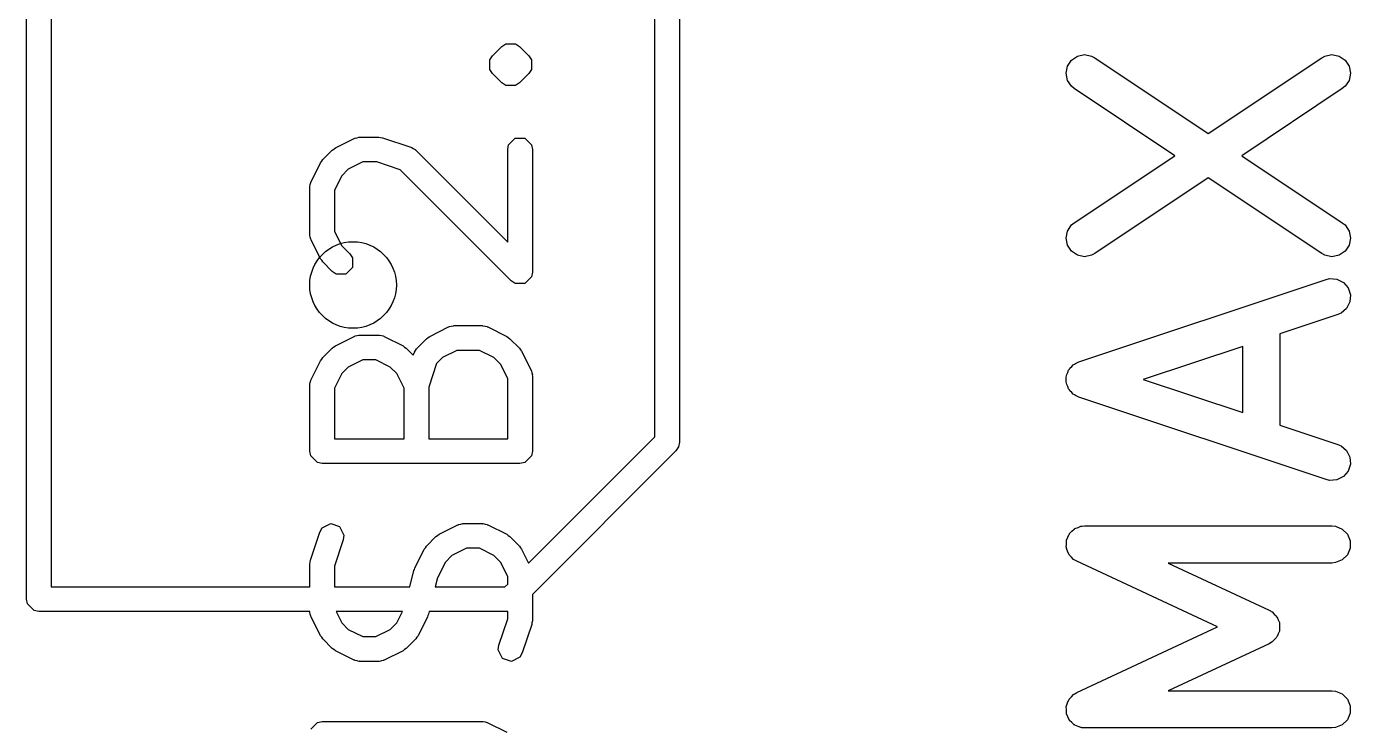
# Model space of a CAD drawing. Extents: x 2.08 to 4.63, y -4.92 to -2.81.
# Drawn here: x 2.4402 to 2.6509, y -4.1346 to -4.0228 of the extents above; entities that cross this region are included whole.
import ezdxf

# ---------------------------------------------------------------- set-up
doc = ezdxf.new("R2010")
doc.units = 0
doc.header["$MEASUREMENT"] = 0
doc.layers.add('BLACK', color=7, linetype='CONTINUOUS')

msp = doc.modelspace()

# ---------------------------------------------------------------- linework, layer by layer
at = {"layer": 'BLACK', "linetype": 'CONTINUOUS'}
for p, q in [((2.44016, -4.11398), (2.44016, -3.81398)), ((2.54409, -3.81398), (2.54409, -4.08898)), ((2.44409, -3.81594), (2.44409, -4.11201)), ((2.54016, -4.08816), (2.54016, -3.81594)), ((2.51431, -4.02753), (2.51581, -4.02603)), ((2.51581, -4.02603), (2.51645, -4.0256)), ((2.51645, -4.0256), (2.51796, -4.0256)), ((2.51796, -4.0256), (2.5186, -4.02603)), ((2.5186, -4.02603), (2.5201, -4.02753)), ((2.51389, -4.02816), (2.51431, -4.02753)), ((2.51389, -4.02967), (2.51389, -4.02816)), ((2.51389, -4.02816), (2.51389, -4.02816)), ((2.5201, -4.02753), (2.52052, -4.02816)), ((2.52052, -4.02816), (2.52052, -4.02816)), ((2.52052, -4.02816), (2.52052, -4.02903)), ((2.60583, -4.02915), (2.60647, -4.02819)), ((2.60647, -4.02819), (2.60742, -4.02755)), ((2.60742, -4.02755), (2.60855, -4.02732)), ((2.60855, -4.02732), (2.60968, -4.02754)), ((2.60968, -4.02754), (2.61019, -4.02782)), ((2.61019, -4.02782), (2.62824, -4.03985)), ((2.62824, -4.03985), (2.64629, -4.02782)), ((2.64629, -4.02782), (2.6468, -4.02754)), ((2.6468, -4.02754), (2.64793, -4.02732)), ((2.64793, -4.02732), (2.64906, -4.02755)), ((2.64906, -4.02755), (2.65002, -4.02819)), ((2.65002, -4.02819), (2.65066, -4.02915)), ((2.51431, -4.03031), (2.51389, -4.02967)), ((2.51581, -4.03181), (2.51431, -4.03031)), ((2.5201, -4.03031), (2.5186, -4.03181)), ((2.52052, -4.02967), (2.5201, -4.03031)), ((2.52052, -4.02903), (2.52052, -4.02967)), ((2.6056, -4.03028), (2.60583, -4.02915)), ((2.60583, -4.03141), (2.6056, -4.03028)), ((2.65088, -4.03028), (2.65065, -4.03141)), ((2.65066, -4.02915), (2.65088, -4.03028)), ((2.51645, -4.03224), (2.51581, -4.03181)), ((2.51796, -4.03224), (2.51645, -4.03224)), ((2.5186, -4.03181), (2.51796, -4.03224)), ((2.51796, -4.03224), (2.51796, -4.03224)), ((2.60647, -4.03236), (2.60583, -4.03141)), ((2.60692, -4.03273), (2.60647, -4.03236)), ((2.62292, -4.0434), (2.60692, -4.03273)), ((2.64956, -4.03273), (2.63356, -4.0434)), ((2.65001, -4.03236), (2.64956, -4.03273)), ((2.65065, -4.03141), (2.65001, -4.03236)), ((2.48933, -4.04216), (2.49233, -4.04066)), ((2.49233, -4.04066), (2.49242, -4.04063)), ((2.49242, -4.04063), (2.49245, -4.0406)), ((2.49245, -4.0406), (2.49276, -4.04054)), ((2.49276, -4.04054), (2.49307, -4.04045)), ((2.49307, -4.04045), (2.49311, -4.04047)), ((2.49311, -4.04047), (2.49321, -4.04045)), ((2.49321, -4.04045), (2.49621, -4.04045)), ((2.49621, -4.04045), (2.49652, -4.04051)), ((2.49652, -4.04051), (2.49683, -4.04055)), ((2.49683, -4.04055), (2.50133, -4.04205)), ((2.51689, -4.04166), (2.51795, -4.0406)), ((2.51795, -4.0406), (2.51946, -4.0406)), ((2.51946, -4.0406), (2.52052, -4.04166)), ((2.48732, -4.04402), (2.48882, -4.04252)), ((2.48882, -4.04252), (2.48908, -4.04235)), ((2.48908, -4.04235), (2.48933, -4.04216)), ((2.50133, -4.04205), (2.50141, -4.0421)), ((2.50141, -4.0421), (2.50146, -4.0421)), ((2.50146, -4.0421), (2.50172, -4.04227)), ((2.50172, -4.04227), (2.502, -4.04243)), ((2.502, -4.04243), (2.50202, -4.04247)), ((2.50202, -4.04247), (2.5021, -4.04252)), ((2.5021, -4.04252), (2.51674, -4.05716)), ((2.51674, -4.04242), (2.51689, -4.04166)), ((2.51674, -4.05716), (2.51674, -4.04242)), ((2.52052, -4.04166), (2.52067, -4.04242)), ((2.52067, -4.04242), (2.52067, -4.06191)), ((2.60692, -4.05406), (2.62292, -4.0434)), ((2.63356, -4.0434), (2.64956, -4.05406)), ((2.48545, -4.04754), (2.48695, -4.04454)), ((2.48695, -4.04454), (2.48714, -4.04429)), ((2.48714, -4.04429), (2.48732, -4.04402)), ((2.49137, -4.04553), (2.49033, -4.04658)), ((2.49367, -4.04439), (2.49137, -4.04553)), ((2.49589, -4.04439), (2.49367, -4.04439)), ((2.49964, -4.04564), (2.49589, -4.04439)), ((2.51731, -4.06331), (2.49964, -4.04564)), ((2.48533, -4.04797), (2.48539, -4.04766)), ((2.48539, -4.04766), (2.48542, -4.04763)), ((2.48542, -4.04763), (2.48545, -4.04754)), ((2.49033, -4.04658), (2.48918, -4.04888)), ((2.62824, -4.04694), (2.61019, -4.05898)), ((2.64629, -4.05898), (2.62824, -4.04694)), ((2.48524, -4.04828), (2.48533, -4.04797)), ((2.48526, -4.04832), (2.48524, -4.04828)), ((2.48524, -4.04842), (2.48526, -4.04832)), ((2.48524, -4.05591), (2.48524, -4.04842)), ((2.48918, -4.04888), (2.48918, -4.05545)), ((2.60647, -4.05443), (2.60692, -4.05406)), ((2.64956, -4.05406), (2.65001, -4.05443)), ((2.48526, -4.05601), (2.48524, -4.05591)), ((2.48524, -4.05605), (2.48526, -4.05601)), ((2.48533, -4.05636), (2.48524, -4.05605)), ((2.48539, -4.05667), (2.48533, -4.05636)), ((2.48918, -4.05545), (2.49033, -4.05775)), ((2.6056, -4.05652), (2.60583, -4.05539)), ((2.60583, -4.05539), (2.60647, -4.05443)), ((2.65001, -4.05443), (2.65065, -4.05539)), ((2.65065, -4.05539), (2.65088, -4.05652)), ((2.48542, -4.0567), (2.48539, -4.05667)), ((2.48545, -4.0568), (2.48542, -4.0567)), ((2.48695, -4.05979), (2.48545, -4.0568)), ((2.49033, -4.05775), (2.4916, -4.05902)), ((2.60583, -4.05765), (2.6056, -4.05652)), ((2.60647, -4.05861), (2.60583, -4.05765)), ((2.65066, -4.05765), (2.65002, -4.05861)), ((2.65088, -4.05652), (2.65066, -4.05765)), ((2.48714, -4.06004), (2.48695, -4.05979)), ((2.48732, -4.06031), (2.48714, -4.06004)), ((2.48882, -4.06181), (2.48732, -4.06031)), ((2.4916, -4.05902), (2.49203, -4.05966)), ((2.49203, -4.05966), (2.49203, -4.06117)), ((2.60742, -4.05925), (2.60647, -4.05861)), ((2.60855, -4.05947), (2.60742, -4.05925)), ((2.60968, -4.05925), (2.60855, -4.05947)), ((2.61019, -4.05898), (2.60968, -4.05925)), ((2.6468, -4.05925), (2.64629, -4.05898)), ((2.64793, -4.05947), (2.6468, -4.05925)), ((2.64906, -4.05925), (2.64793, -4.05947)), ((2.65002, -4.05861), (2.64906, -4.05925)), ((2.48945, -4.06223), (2.48882, -4.06181)), ((2.49096, -4.06223), (2.48945, -4.06223)), ((2.49203, -4.06117), (2.49096, -4.06223)), ((2.52052, -4.06267), (2.51946, -4.06373)), ((2.52067, -4.06191), (2.52052, -4.06267)), ((2.51795, -4.06373), (2.51731, -4.06331)), ((2.51946, -4.06373), (2.51795, -4.06373)), ((2.60762, -4.07622), (2.64699, -4.06309)), ((2.64699, -4.06309), (2.64756, -4.06296)), ((2.64756, -4.06296), (2.64871, -4.06305)), ((2.64871, -4.06305), (2.64974, -4.06356)), ((2.64974, -4.06356), (2.65049, -4.06443)), ((2.65049, -4.06443), (2.65086, -4.06552)), ((2.65077, -4.06667), (2.65026, -4.0677)), ((2.65086, -4.06552), (2.65077, -4.06667)), ((2.64886, -4.06869), (2.63963, -4.07177)), ((2.64939, -4.06846), (2.64886, -4.06869)), ((2.65026, -4.0677), (2.64939, -4.06846)), ((2.50433, -4.07215), (2.50732, -4.07065)), ((2.50732, -4.07065), (2.50742, -4.07063)), ((2.50742, -4.07063), (2.50745, -4.07059)), ((2.50745, -4.07059), (2.50776, -4.07053)), ((2.50776, -4.07053), (2.50807, -4.07045)), ((2.50807, -4.07045), (2.50811, -4.07046)), ((2.50811, -4.07046), (2.50821, -4.07044)), ((2.50821, -4.07044), (2.5127, -4.07044)), ((2.5127, -4.07044), (2.5128, -4.07046)), ((2.5128, -4.07046), (2.51284, -4.07045)), ((2.51284, -4.07045), (2.51315, -4.07053)), ((2.51315, -4.07053), (2.51346, -4.07059)), ((2.51346, -4.07059), (2.51349, -4.07063)), ((2.51349, -4.07063), (2.51358, -4.07065)), ((2.51358, -4.07065), (2.51658, -4.07215)), ((2.48933, -4.07365), (2.49233, -4.07215)), ((2.49233, -4.07215), (2.49242, -4.07213)), ((2.49242, -4.07213), (2.49245, -4.07209)), ((2.49245, -4.07209), (2.49276, -4.07203)), ((2.49276, -4.07203), (2.49307, -4.07195)), ((2.49307, -4.07195), (2.49311, -4.07196)), ((2.49311, -4.07196), (2.49321, -4.07194)), ((2.49321, -4.07194), (2.49621, -4.07194)), ((2.49621, -4.07194), (2.4963, -4.07196)), ((2.4963, -4.07196), (2.49635, -4.07195)), ((2.49635, -4.07195), (2.49665, -4.07203)), ((2.49665, -4.07203), (2.49696, -4.07209)), ((2.49696, -4.07209), (2.49699, -4.07213)), ((2.49699, -4.07213), (2.49709, -4.07215)), ((2.49709, -4.07215), (2.50009, -4.07365)), ((2.50231, -4.07402), (2.50381, -4.07252)), ((2.50381, -4.07252), (2.50408, -4.07235)), ((2.50408, -4.07235), (2.50433, -4.07215)), ((2.51658, -4.07215), (2.51683, -4.07235)), ((2.51683, -4.07235), (2.5171, -4.07252)), ((2.5171, -4.07252), (2.5186, -4.07402)), ((2.63963, -4.07177), (2.63963, -4.08626)), ((2.48732, -4.07552), (2.48882, -4.07402)), ((2.48882, -4.07402), (2.48908, -4.07384)), ((2.48908, -4.07384), (2.48933, -4.07365)), ((2.50009, -4.07365), (2.50034, -4.07385)), ((2.50034, -4.07385), (2.5006, -4.07402)), ((2.5006, -4.07402), (2.50172, -4.07514)), ((2.50172, -4.07514), (2.50184, -4.07479)), ((2.50184, -4.07479), (2.50189, -4.0747)), ((2.50189, -4.07466), (2.50206, -4.0744)), ((2.50189, -4.0747), (2.50189, -4.07466)), ((2.50206, -4.0744), (2.50222, -4.07412)), ((2.50222, -4.07412), (2.50226, -4.0741)), ((2.50226, -4.0741), (2.50231, -4.07402)), ((2.50867, -4.07438), (2.50637, -4.07553)), ((2.51224, -4.07438), (2.50867, -4.07438)), ((2.51454, -4.07553), (2.51224, -4.07438)), ((2.5186, -4.07402), (2.51877, -4.07428)), ((2.51877, -4.07428), (2.51896, -4.07453)), ((2.51896, -4.07453), (2.52046, -4.07753)), ((2.63372, -4.07374), (2.61789, -4.07902)), ((2.63372, -4.08429), (2.63372, -4.07374)), ((2.48545, -4.07903), (2.48695, -4.07603)), ((2.48695, -4.07603), (2.48714, -4.07578)), ((2.48714, -4.07578), (2.48732, -4.07552)), ((2.49137, -4.07703), (2.49033, -4.07808)), ((2.49367, -4.07588), (2.49137, -4.07703)), ((2.49574, -4.07588), (2.49367, -4.07588)), ((2.49804, -4.07703), (2.49574, -4.07588)), ((2.49909, -4.07808), (2.49804, -4.07703)), ((2.50543, -4.07648), (2.50417, -4.08023)), ((2.50637, -4.07553), (2.50543, -4.07648)), ((2.51559, -4.07658), (2.51454, -4.07553)), ((2.51674, -4.07888), (2.51559, -4.07658)), ((2.60599, -4.07755), (2.60613, -4.07739)), ((2.60613, -4.07739), (2.60622, -4.07721)), ((2.60622, -4.07721), (2.6065, -4.07696)), ((2.6065, -4.07696), (2.60675, -4.07668)), ((2.60675, -4.07668), (2.60693, -4.07659)), ((2.60693, -4.07659), (2.60709, -4.07645)), ((2.60709, -4.07645), (2.60762, -4.07622)), ((2.48524, -4.07977), (2.48533, -4.07947)), ((2.48533, -4.07947), (2.48539, -4.07916)), ((2.48539, -4.07916), (2.48542, -4.07913)), ((2.48542, -4.07913), (2.48545, -4.07903)), ((2.49033, -4.07808), (2.48918, -4.08038)), ((2.50024, -4.08038), (2.49909, -4.07808)), ((2.51674, -4.08844), (2.51674, -4.07888)), ((2.52046, -4.07753), (2.52049, -4.07763)), ((2.52049, -4.07763), (2.52052, -4.07766)), ((2.52052, -4.07766), (2.52058, -4.07797)), ((2.52058, -4.07797), (2.52067, -4.07827)), ((2.52067, -4.07827), (2.52065, -4.07832)), ((2.52065, -4.07832), (2.52067, -4.07841)), ((2.52067, -4.07841), (2.52067, -4.09041)), ((2.60563, -4.07865), (2.60569, -4.07845)), ((2.60565, -4.07902), (2.60563, -4.07865)), ((2.60563, -4.07939), (2.60565, -4.07902)), ((2.60569, -4.07959), (2.60563, -4.07939)), ((2.60569, -4.07845), (2.60571, -4.07824)), ((2.60571, -4.07824), (2.60587, -4.07791)), ((2.60587, -4.07791), (2.60599, -4.07755)), ((2.61789, -4.07902), (2.63372, -4.08429)), ((2.48526, -4.07982), (2.48524, -4.07977)), ((2.48524, -4.07991), (2.48526, -4.07982)), ((2.48524, -4.09041), (2.48524, -4.07991)), ((2.48918, -4.08038), (2.48918, -4.08844)), ((2.50024, -4.08844), (2.50024, -4.08038)), ((2.50417, -4.08023), (2.50417, -4.08844)), ((2.60571, -4.0798), (2.60569, -4.07959)), ((2.60587, -4.08013), (2.60571, -4.0798)), ((2.60599, -4.08048), (2.60587, -4.08013)), ((2.60613, -4.08064), (2.60599, -4.08048)), ((2.60622, -4.08083), (2.60613, -4.08064)), ((2.6065, -4.08107), (2.60622, -4.08083)), ((2.60675, -4.08135), (2.6065, -4.08107)), ((2.60693, -4.08144), (2.60675, -4.08135)), ((2.60709, -4.08158), (2.60693, -4.08144)), ((2.60762, -4.08182), (2.60709, -4.08158)), ((2.64699, -4.09494), (2.60762, -4.08182)), ((2.63963, -4.08626), (2.64886, -4.08934)), ((2.48918, -4.08844), (2.50024, -4.08844)), ((2.50417, -4.08844), (2.51674, -4.08844)), ((2.52007, -4.10825), (2.54016, -4.08816)), ((2.54394, -4.08973), (2.54352, -4.09037)), ((2.54409, -4.08898), (2.54394, -4.08973)), ((2.64886, -4.08934), (2.64939, -4.08957)), ((2.64939, -4.08957), (2.65026, -4.09033)), ((2.48539, -4.09116), (2.48524, -4.09041)), ((2.48645, -4.09223), (2.48539, -4.09116)), ((2.52052, -4.09116), (2.51946, -4.09223)), ((2.52067, -4.09041), (2.52052, -4.09116)), ((2.54352, -4.09037), (2.52067, -4.11321)), ((2.65026, -4.09033), (2.65077, -4.09136)), ((2.65077, -4.09136), (2.65086, -4.09251)), ((2.48721, -4.09238), (2.48645, -4.09223)), ((2.5187, -4.09238), (2.48721, -4.09238)), ((2.51946, -4.09223), (2.5187, -4.09238)), ((2.65049, -4.0936), (2.64974, -4.09447)), ((2.65086, -4.09251), (2.65049, -4.0936)), ((2.64756, -4.09507), (2.64699, -4.09494)), ((2.64871, -4.09499), (2.64756, -4.09507)), ((2.64974, -4.09447), (2.64871, -4.09499)), ((2.48684, -4.10329), (2.48722, -4.10262)), ((2.48722, -4.10262), (2.48857, -4.10195)), ((2.48857, -4.10195), (2.49, -4.10242)), ((2.49, -4.10242), (2.49067, -4.10377)), ((2.50582, -4.10365), (2.50882, -4.10215)), ((2.50882, -4.10215), (2.50892, -4.10212)), ((2.50892, -4.10212), (2.50895, -4.10209)), ((2.50895, -4.10209), (2.50926, -4.10203)), ((2.50926, -4.10203), (2.50957, -4.10195)), ((2.50957, -4.10195), (2.50961, -4.10196)), ((2.50961, -4.10196), (2.5097, -4.10194)), ((2.5097, -4.10194), (2.5127, -4.10194)), ((2.5127, -4.10194), (2.5128, -4.10196)), ((2.5128, -4.10196), (2.51284, -4.10195)), ((2.51284, -4.10195), (2.51315, -4.10203)), ((2.51315, -4.10203), (2.51346, -4.10209)), ((2.51346, -4.10209), (2.51349, -4.10212)), ((2.51349, -4.10212), (2.51358, -4.10215)), ((2.51358, -4.10215), (2.51658, -4.10365)), ((2.60698, -4.10278), (2.60702, -4.10274)), ((2.60702, -4.10274), (2.60751, -4.10256)), ((2.60751, -4.10256), (2.60798, -4.10237)), ((2.60798, -4.10237), (2.60807, -4.10236)), ((2.60807, -4.10236), (2.60811, -4.10234)), ((2.60811, -4.10234), (2.60818, -4.10235)), ((2.60818, -4.10235), (2.60856, -4.10231)), ((2.60856, -4.10231), (2.64793, -4.10231)), ((2.64793, -4.10231), (2.6485, -4.10237)), ((2.6485, -4.10237), (2.64957, -4.10281)), ((2.48534, -4.10779), (2.48684, -4.10329)), ((2.49058, -4.10453), (2.48918, -4.10873)), ((2.49067, -4.10377), (2.49058, -4.10453)), ((2.50381, -4.10552), (2.50531, -4.10402)), ((2.50531, -4.10402), (2.50558, -4.10384)), ((2.50558, -4.10384), (2.50582, -4.10365)), ((2.51658, -4.10365), (2.51683, -4.10384)), ((2.51683, -4.10384), (2.5171, -4.10402)), ((2.5171, -4.10402), (2.5186, -4.10552)), ((2.60566, -4.10469), (2.60568, -4.10463)), ((2.60566, -4.1052), (2.60566, -4.10469)), ((2.60568, -4.10463), (2.60569, -4.10456)), ((2.60569, -4.10456), (2.6059, -4.1041)), ((2.6059, -4.1041), (2.6061, -4.10362)), ((2.6061, -4.10362), (2.60615, -4.10358)), ((2.60615, -4.10358), (2.60618, -4.10352)), ((2.60618, -4.10352), (2.60655, -4.10317)), ((2.60655, -4.10317), (2.60692, -4.10281)), ((2.60692, -4.10281), (2.60698, -4.10278)), ((2.64957, -4.10281), (2.65038, -4.10362)), ((2.65038, -4.10362), (2.65082, -4.10469)), ((2.65082, -4.10469), (2.65082, -4.10584)), ((2.50195, -4.10903), (2.50344, -4.10603)), ((2.50344, -4.10603), (2.50364, -4.10578)), ((2.50364, -4.10578), (2.50381, -4.10552)), ((2.51017, -4.10588), (2.50787, -4.10703)), ((2.51224, -4.10588), (2.51017, -4.10588)), ((2.51454, -4.10703), (2.51224, -4.10588)), ((2.5186, -4.10552), (2.51877, -4.10578)), ((2.51877, -4.10578), (2.51896, -4.10603)), ((2.51896, -4.10603), (2.52007, -4.10825)), ((2.60564, -4.10571), (2.60566, -4.1052)), ((2.60566, -4.10577), (2.60564, -4.10571)), ((2.60566, -4.10584), (2.60566, -4.10577)), ((2.60586, -4.10631), (2.60566, -4.10584)), ((2.60603, -4.10679), (2.60586, -4.10631)), ((2.60608, -4.10684), (2.60603, -4.10679)), ((2.6061, -4.1069), (2.60608, -4.10684)), ((2.60646, -4.10727), (2.6061, -4.1069)), ((2.65038, -4.1069), (2.64957, -4.10772)), ((2.65082, -4.10584), (2.65038, -4.1069)), ((2.48524, -4.10841), (2.4853, -4.1081)), ((2.48524, -4.11201), (2.48524, -4.10841)), ((2.4853, -4.1081), (2.48534, -4.10779)), ((2.48918, -4.10873), (2.48918, -4.11201)), ((2.50189, -4.10924), (2.50195, -4.10903)), ((2.50682, -4.10807), (2.50556, -4.1106)), ((2.50787, -4.10703), (2.50682, -4.10807)), ((2.51559, -4.10807), (2.51454, -4.10703)), ((2.51674, -4.11037), (2.51559, -4.10807)), ((2.60681, -4.10764), (2.60646, -4.10727)), ((2.60689, -4.10769), (2.60681, -4.10764)), ((2.60692, -4.10772), (2.60689, -4.10769)), ((2.60698, -4.10775), (2.60692, -4.10772)), ((2.60731, -4.10794), (2.60698, -4.10775)), ((2.62969, -4.11839), (2.60731, -4.10794)), ((2.64793, -4.10822), (2.62187, -4.10822)), ((2.62187, -4.10822), (2.63793, -4.11571)), ((2.6485, -4.10816), (2.64793, -4.10822)), ((2.64957, -4.10772), (2.6485, -4.10816)), ((2.50115, -4.11201), (2.5018, -4.10943)), ((2.5018, -4.10943), (2.50189, -4.10924)), ((2.50556, -4.1106), (2.50521, -4.11201)), ((2.51674, -4.11158), (2.51674, -4.11037)), ((2.44409, -4.11201), (2.48524, -4.11201)), ((2.48918, -4.11201), (2.50115, -4.11201)), ((2.50521, -4.11201), (2.51631, -4.11201)), ((2.51631, -4.11201), (2.51674, -4.11158)), ((2.52067, -4.11321), (2.52067, -4.11741)), ((2.44031, -4.11473), (2.44016, -4.11398)), ((2.44137, -4.1158), (2.44031, -4.11473)), ((2.44213, -4.11594), (2.44137, -4.1158)), ((2.48525, -4.11594), (2.44213, -4.11594)), ((2.48524, -4.11605), (2.48526, -4.116)), ((2.48533, -4.11635), (2.48524, -4.11605)), ((2.48526, -4.116), (2.48525, -4.11594)), ((2.48539, -4.11666), (2.48533, -4.11635)), ((2.48542, -4.11669), (2.48539, -4.11666)), ((2.48545, -4.11679), (2.48542, -4.11669)), ((2.48695, -4.11979), (2.48545, -4.11679)), ((2.48943, -4.11594), (2.49033, -4.11774)), ((2.49999, -4.11594), (2.48943, -4.11594)), ((2.49909, -4.11774), (2.49999, -4.11594)), ((2.50397, -4.11679), (2.50247, -4.11979)), ((2.50402, -4.11658), (2.50397, -4.11679)), ((2.50412, -4.11638), (2.50402, -4.11658)), ((2.50423, -4.11594), (2.50412, -4.11638)), ((2.51674, -4.11594), (2.50423, -4.11594)), ((2.51534, -4.12128), (2.51674, -4.11709)), ((2.51674, -4.11709), (2.51674, -4.11594)), ((2.52067, -4.11741), (2.52061, -4.11772)), ((2.63793, -4.11571), (2.63814, -4.11584)), ((2.63814, -4.11584), (2.63821, -4.11586)), ((2.63821, -4.11586), (2.63826, -4.11591)), ((2.63826, -4.11591), (2.63842, -4.11601)), ((2.63842, -4.11601), (2.63873, -4.11634)), ((2.63873, -4.11634), (2.63906, -4.11664)), ((2.63906, -4.11664), (2.63911, -4.11676)), ((2.63911, -4.11676), (2.6392, -4.11686)), ((2.6392, -4.11686), (2.63936, -4.11728)), ((2.63936, -4.11728), (2.63955, -4.11768)), ((2.49033, -4.11774), (2.49137, -4.11879)), ((2.49137, -4.11879), (2.49367, -4.11994)), ((2.49574, -4.11994), (2.49804, -4.11879)), ((2.49804, -4.11879), (2.49909, -4.11774)), ((2.52057, -4.11803), (2.51907, -4.12253)), ((2.52061, -4.11772), (2.52057, -4.11803)), ((2.60731, -4.12883), (2.62969, -4.11839)), ((2.63936, -4.1195), (2.6392, -4.11992)), ((2.63955, -4.11909), (2.63936, -4.1195)), ((2.63955, -4.11768), (2.63955, -4.11782)), ((2.63955, -4.11782), (2.6396, -4.11794)), ((2.6396, -4.11884), (2.63955, -4.11896)), ((2.63955, -4.11896), (2.63955, -4.11909)), ((2.6396, -4.11794), (2.63958, -4.11839)), ((2.63958, -4.11839), (2.6396, -4.11884)), ((2.48714, -4.12004), (2.48695, -4.11979)), ((2.48732, -4.1203), (2.48714, -4.12004)), ((2.48882, -4.1218), (2.48732, -4.1203)), ((2.49367, -4.11994), (2.49574, -4.11994)), ((2.5021, -4.1203), (2.5006, -4.1218)), ((2.50227, -4.12004), (2.5021, -4.1203)), ((2.50247, -4.11979), (2.50227, -4.12004)), ((2.51524, -4.12205), (2.51534, -4.12128)), ((2.63793, -4.12106), (2.62187, -4.12856)), ((2.63814, -4.12094), (2.63793, -4.12106)), ((2.63821, -4.12091), (2.63814, -4.12094)), ((2.63826, -4.12087), (2.63821, -4.12091)), ((2.63842, -4.12077), (2.63826, -4.12087)), ((2.63873, -4.12044), (2.63842, -4.12077)), ((2.63906, -4.12013), (2.63873, -4.12044)), ((2.63911, -4.12001), (2.63906, -4.12013)), ((2.6392, -4.11992), (2.63911, -4.12001)), ((2.48908, -4.12197), (2.48882, -4.1218)), ((2.48933, -4.12217), (2.48908, -4.12197)), ((2.49233, -4.12367), (2.48933, -4.12217)), ((2.49242, -4.12369), (2.49233, -4.12367)), ((2.49245, -4.12373), (2.49242, -4.12369)), ((2.49276, -4.12379), (2.49245, -4.12373)), ((2.49307, -4.12387), (2.49276, -4.12379)), ((2.49665, -4.12379), (2.49635, -4.12387)), ((2.49696, -4.12373), (2.49665, -4.12379)), ((2.49699, -4.12369), (2.49696, -4.12373)), ((2.49709, -4.12367), (2.49699, -4.12369)), ((2.50009, -4.12217), (2.49709, -4.12367)), ((2.50034, -4.12197), (2.50009, -4.12217)), ((2.5006, -4.1218), (2.50034, -4.12197)), ((2.51591, -4.12339), (2.51524, -4.12205)), ((2.51734, -4.12387), (2.51591, -4.12339)), ((2.51869, -4.1232), (2.51734, -4.12387)), ((2.51907, -4.12253), (2.51869, -4.1232)), ((2.49311, -4.12386), (2.49307, -4.12387)), ((2.49321, -4.12388), (2.49311, -4.12386)), ((2.49621, -4.12388), (2.49321, -4.12388)), ((2.4963, -4.12386), (2.49621, -4.12388)), ((2.49635, -4.12387), (2.4963, -4.12386)), ((2.60586, -4.13046), (2.60603, -4.12998)), ((2.60603, -4.12998), (2.60608, -4.12993)), ((2.60608, -4.12993), (2.6061, -4.12987)), ((2.6061, -4.12987), (2.60646, -4.12951)), ((2.60646, -4.12951), (2.60681, -4.12913)), ((2.60681, -4.12913), (2.60689, -4.12908)), ((2.60689, -4.12908), (2.60692, -4.12905)), ((2.60692, -4.12905), (2.60698, -4.12903)), ((2.60698, -4.12903), (2.60731, -4.12883)), ((2.62187, -4.12856), (2.64793, -4.12856)), ((2.64793, -4.12856), (2.6485, -4.12861)), ((2.6485, -4.12861), (2.64957, -4.12905)), ((2.64957, -4.12905), (2.65038, -4.12987)), ((2.65038, -4.12987), (2.65082, -4.13093)), ((2.60564, -4.13106), (2.60566, -4.131)), ((2.60566, -4.13157), (2.60564, -4.13106)), ((2.60566, -4.13093), (2.60586, -4.13046)), ((2.60566, -4.131), (2.60566, -4.13093)), ((2.60566, -4.13209), (2.60566, -4.13157)), ((2.60568, -4.13215), (2.60566, -4.13209)), ((2.60569, -4.13221), (2.60568, -4.13215)), ((2.6059, -4.13268), (2.60569, -4.13221)), ((2.65082, -4.13209), (2.65038, -4.13315)), ((2.65082, -4.13093), (2.65082, -4.13209)), ((2.48539, -4.13465), (2.48645, -4.13359)), ((2.48645, -4.13359), (2.48721, -4.13344)), ((2.48721, -4.13344), (2.5127, -4.13344)), ((2.5127, -4.13344), (2.5128, -4.13346)), ((2.5128, -4.13346), (2.51284, -4.13344)), ((2.51284, -4.13344), (2.51315, -4.13352)), ((2.51315, -4.13352), (2.51346, -4.13359)), ((2.51346, -4.13359), (2.51349, -4.13362)), ((2.51349, -4.13362), (2.51358, -4.13364)), ((2.51358, -4.13364), (2.51658, -4.13514)), ((2.6061, -4.13315), (2.6059, -4.13268)), ((2.60615, -4.1332), (2.6061, -4.13315)), ((2.60618, -4.13326), (2.60615, -4.1332)), ((2.60655, -4.1336), (2.60618, -4.13326)), ((2.60692, -4.13397), (2.60655, -4.1336)), ((2.60698, -4.13399), (2.60692, -4.13397)), ((2.60702, -4.13403), (2.60698, -4.13399)), ((2.60751, -4.13421), (2.60702, -4.13403)), ((2.60798, -4.13441), (2.60751, -4.13421)), ((2.64957, -4.13397), (2.6485, -4.13441)), ((2.65038, -4.13315), (2.64957, -4.13397)), ((2.60807, -4.13441), (2.60798, -4.13441)), ((2.60811, -4.13443), (2.60807, -4.13441)), ((2.60818, -4.13443), (2.60811, -4.13443)), ((2.60856, -4.13446), (2.60818, -4.13443)), ((2.64793, -4.13446), (2.60856, -4.13446)), ((2.6485, -4.13441), (2.64793, -4.13446))]:
    msp.add_line(p, q, dxfattribs=at)
at = {"layer": 'BLACK'}
msp.add_circle((2.49213, -4.06398), 0.00689, dxfattribs=at)
msp.add_circle((2.49213, -4.06398), 0.00689, dxfattribs=at)

doc.saveas('drawing.dxf')
